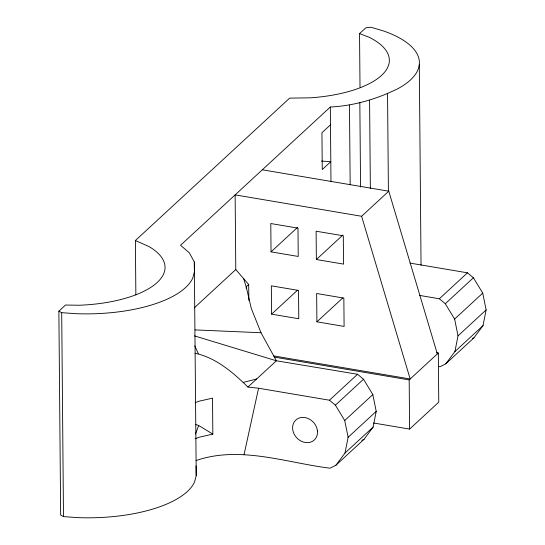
<?xml version="1.0" encoding="UTF-8"?>
<svg xmlns="http://www.w3.org/2000/svg" width="545" height="545" viewBox="0 0 545 545"><rect width="100%" height="100%" fill="white"/><g stroke="black" fill="none" stroke-linecap="round" stroke-linejoin="round"><path stroke-width="0.82" d="M196.057 460.552C239.923 445.388 286.207 462.8 330.052 468.196L335.918 465.246L345.005 453.024L348.112 437.308L344.726 420.515L335.393 405.173L329.459 400.214L258.575 388.224L247.934 387.059C233.049 372.507 215.888 357.609 195.035 353.276M335.918 465.246L364.026 439.304L373.121 427.076L376.22 411.359L372.834 394.566L363.501 379.225L357.568 374.265L276.39 360.79L194.476 335.884M438.296 366.465L439.958 366.744L445.817 363.801L454.911 351.573L458.011 335.863L454.625 319.063L445.292 303.722L439.365 298.769L419.412 295.39M445.817 363.801L473.925 337.852L483.02 325.631L486.126 309.914L482.734 293.115L473.407 277.773L467.474 272.82L409.929 263.085M244.065 454.557L258.575 388.224M359.543 33.613L365.831 27.815L370.92 27.25L382.644 30.663A106.411 42.769 -0.5 0 1 397.877 88.678C376.806 99.081 353.869 105.859 330.325 107.011L180.545 245.27L189.347 252.846L194.313 261.961L196.214 475.669L194.579 481.923A106.411 42.769 -0.5 0 1 77.819 517.621L63.486 516.619L60.659 515.093L58.874 311.154L65.502 305.036L79.148 305.248A92.807 37.305 -0.5 0 0 148.948 246.538L135.385 240.529L289.64 98.141L310.548 97.814A92.807 37.305 -0.5 0 0 369.026 37.203L359.543 33.613L360.013 87.145M195.512 434.004L198.687 425.488L195.539 424.453M330.481 124.853L321.938 132.742L322.259 169.563L330.801 161.681L321.482 161.075M194.224 307.905L235.787 269.537L235.133 194.878L361.607 216.27L388.776 191.193L437.335 353.916M271.042 251.858L270.79 223.532L297.986 228.137L298.231 256.457L271.042 251.858L297.584 227.354M235.787 269.537L248.697 284.497L246.211 286.793L246.224 288.496M316.359 259.522L316.114 231.203L343.302 235.801L343.554 264.121L316.359 259.522L342.907 235.018M271.58 314.158L271.335 285.832L298.531 290.43L298.776 318.757L271.58 314.158L297.516 290.219M316.904 321.822L316.659 293.496L343.847 298.095L344.099 326.421L316.904 321.822L342.832 297.89M247.934 387.059L276.39 360.79L261.007 332.743L251.293 308.45L246.211 286.793L243.608 278.597M329.459 400.214L357.568 374.265M439.365 298.769L467.474 272.82M335.393 405.173L363.501 379.225M445.292 303.722L473.407 277.773M344.726 420.515L372.834 394.566M454.625 319.063L482.734 293.115M373.577 423.002L409.608 429.092L409.179 379.913L438.33 353.003L436.654 352.717M348.112 437.308L376.22 411.359M458.011 335.863L486.126 309.914M345.005 453.024L373.121 427.076M454.911 351.573L483.02 325.631M409.608 429.092L438.759 402.183L438.33 353.003M472.461 338.588L473.925 337.852M361.826 440.408L364.026 439.304M195.076 438.807L199.027 437.26L212.836 434.113L212.523 398.143L198.714 401.29L195.158 402.673M243.431 382.358L256.661 379.007M195.035 329.902L261.007 332.743M58.874 311.154L61.701 312.68L76.041 313.682A106.411 42.769 -0.5 0 0 192.801 277.984L194.429 271.73L194.313 261.961M262.302 169.802L388.776 191.193M273.583 355.892L410.174 378.993L361.607 216.27M274.264 357.098L409.179 379.913M198.687 425.488L212.836 434.113M194.817 345.891L198.298 353.582M196.091 465.9L196.214 475.669M419.296 64.678L421.047 265.197M387.55 93.461L388.408 191.179M369.585 100.171L370.355 188.543M359.836 102.535L360.572 187.051M349.468 105.042L350.163 184.755M330.325 107.011L330.978 181.669M248.697 284.497L248.84 300.479M135.385 240.529L135.862 294.913M61.701 312.68L63.486 516.619M317.456 430.966L317.36 434.202A13.611 11.397 47.3 0 1 298.06 439.079A13.611 11.397 47.3 0 1 298.674 418.206A13.611 11.397 47.3 0 1 317.456 430.966"/></g></svg>
